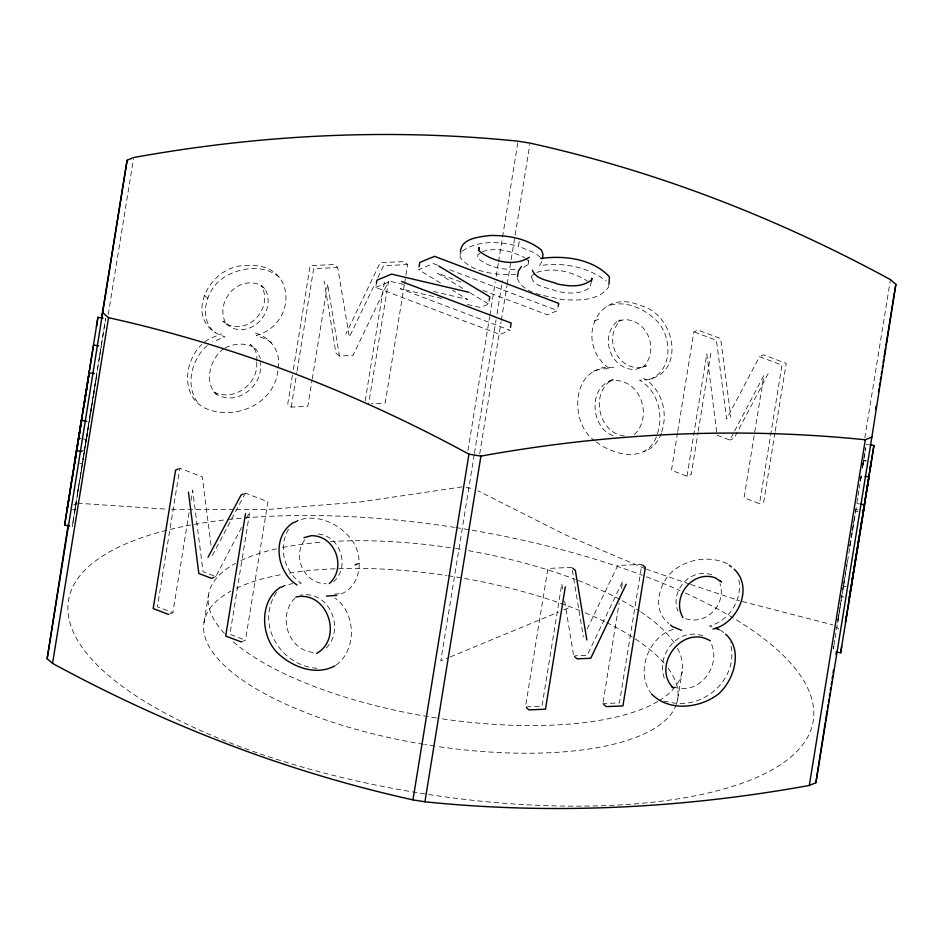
<?xml version="1.0" encoding="UTF-8"?>
<svg xmlns="http://www.w3.org/2000/svg" width="943" height="943" viewBox="0 0 943 943"><rect width="100%" height="100%" fill="white"/><g stroke="black" fill="none" stroke-linecap="round" stroke-linejoin="round"><path stroke-width="0.71" stroke-dasharray="4.71 3.54" d="M256.708 362.418C258.488 384.838 232.697 402.626 212.823 391.428C232.768 409.262 264.17 387.608 260.244 362.607M256.732 361.016C257.639 354.745 255.388 348.038 250.154 344.254L256.755 350.148L260.315 358.399M277.89 368.147C282.016 351.315 269.038 335.508 252.818 332.525M293.721 522.387C314.278 511.401 340.47 523.353 352.765 541.4C364.375 558.798 360.78 589.245 337.877 594.915M523.624 267.388L528.163 264.464L528.504 261.211L525.652 258.571M841.793 595.245L841.58 596.648L844.15 597.072M72.434 509.326L75.016 509.75L76.336 501.311M81.911 450.554L84.493 450.966L83.173 459.394M93.098 397.675L94.3 390.39L93.109 397.97M73.035 521.844L72.328 526.406L87.664 431.175M78.387 487.779L77.361 494.368L105.651 318.534L82.182 463.579L79.613 463.166M73.2 520.736L79.247 482.981M87.852 429.041L88.701 423.655M99.793 355.876L101.29 346.317M833.376 648.937L833.789 646.309M838.41 616.852L837.785 620.812L840.366 621.225M843.891 583.54L844.315 580.841M855.82 510.352L856.244 507.629M860.393 481.189L861.254 475.72L863.823 476.144M865.12 451.167L865.556 448.396M862.385 468.117L863.21 462.86M864.118 457.496L864.896 452.557M80.131 478.514L94.229 390.485M89.903 417.454L86.143 441.006L87.31 433.921M90.516 414.154L96.94 374.006L95.208 384.426M849.796 546.197L850.197 543.698M852.177 531.322L852.602 528.669M860.429 480.517L861.018 476.816M862.798 465.783L863.882 458.923M108.268 314.396L133.446 158.978M211.032 545.266L202.297 476.84L179.83 468.329L157.398 606.82L172.875 612.679L189.189 511.919M191.064 500.403L192.69 490.325L203.075 571.741L215.806 576.562L241.597 527.443M203.994 622.616L208.474 594.939M241.255 641.924L245.486 640.179L267.918 501.688L245.38 493.154L243.259 494.026M292.424 375.243L287.745 404.087L291.234 407.093L307.819 406.386L312.015 380.477M293.356 369.467L310.176 265.596L334.211 264.582L337.7 267.576L349.346 337.099L374.76 284.161M291.234 407.093L296.845 372.461M297.08 371.023L313.665 268.602L337.7 267.576M312.251 379.039L327.634 284.032L339.409 356.03L352.988 355.452L388.492 281.45L368.678 403.804M441.737 298.436L400.315 288.723L510.022 330.262L499.896 334.459L375.715 287.426L376.422 283.1M365.189 400.799L384.768 279.894M404.335 284.81L385.18 403.097L371.424 403.687M404.571 283.36L407.612 264.606L404.123 261.612L380.17 262.625L345.857 334.093M516.01 274.189C497.044 275.344 472.926 273.211 460.149 257.533L460.396 251.781M467.445 304.471L480.293 307.489L488.627 304.035L489.323 299.709M467.964 450.577L489.606 316.954M489.841 315.504L495.252 282.087M496.195 276.287L498.305 263.203M498.541 261.753L502.313 238.52M502.548 237.058L517.837 142.652M474.211 454.738L440.841 660.819L448.939 657.471M474.447 453.288L496.065 319.842M497.008 314.043L502.407 280.672M479.692 453.96L501.098 321.787M501.334 320.337L506.98 285.47M507.216 284.02L529.801 144.585M540.327 257.333L534.976 252.995L518.485 246.312L519.652 239.098M528.163 264.464L528.87 260.138M591.45 281.155L590.129 287.32C580.747 294.758 567.71 293.627 556.676 291.269C548.967 287.485 530.072 286.731 531.734 274.602M482.887 290.397L547.341 314.797L557.513 310.589L557.985 307.701M603.072 702.181L619.162 602.86M621.496 588.467L622.663 581.265L587.241 655.267L575.018 655.786M677.534 432.79L671.451 470.298L687.011 476.191L691.243 474.435L698.009 432.696M677.769 431.352L693.883 331.806L698.115 330.05L720.664 338.596L730.872 417.277M687.011 476.191L706.826 353.837L716.939 433.768M698.233 431.257L711.057 352.081M677.687 699.034L682.166 671.357M734.621 430.998L763.889 375.444L744.062 497.798L759.539 503.656L781.971 365.165L759.516 356.654L726.64 419.034L716.432 340.34L693.883 331.806M774.981 432.66L763.771 501.9L759.539 503.656M775.217 431.21L786.203 363.409L763.747 354.91L759.516 356.654M864.802 437.929L890.451 279.611M862.892 464.357L863.293 461.846M863.705 459.371L864.495 454.479M838.021 619.374L838.952 613.61M839.187 612.172L840.119 606.42M840.354 604.97L841.286 599.218M841.521 597.779L841.981 594.903M842.794 589.693L843.726 583.917M843.961 582.479L847.875 558.103M849.914 546.15L854.947 514.678M856.904 502.796L857.882 496.867M858.118 495.417L859.049 489.629M859.285 488.179L859.827 484.231M860.558 480.058L861.254 475.72M833.435 648.678L833.895 645.79M833.989 645L835.062 638.576M835.156 637.798L837.49 623.406M837.643 622.71L838.657 616.215M838.81 615.496L839.824 609.013M839.977 608.282L840.991 601.823M841.144 601.068L842.158 594.62M842.311 593.854L853.863 522.116M854.228 520.288L855.03 514.972M855.266 513.546L856.197 507.829M83.078 459.559L84.493 450.966M75.605 506.226L76.454 500.992M862.374 467.822L863.281 462.211M842.83 589.163L843.49 585.12M845.117 574.829L845.541 572.283M75.381 507.534L75.016 509.75M865.273 449.74L865.639 447.512M853.391 523.306L853.663 521.668M277.82 370.811C274.425 404.783 232.697 421.863 203.947 407.612C180.467 395.07 184.51 360.462 201.861 344.407M661.668 432.012C668.281 412.527 661.939 389.176 643.692 378.355M271.419 342.91L267.293 339.633L256.307 335.519C298.424 323.39 295.595 261.753 248.127 265.749C209.429 262.284 179.111 322.647 225 336.851L212.446 341.967M279.246 277.159C262.873 263.462 236.905 267.411 220.78 279.635C205.539 291.764 198.113 319.465 215.405 332.867M596.047 441.819C611.96 453.937 640.769 462.6 653.853 442.149C665.239 421.627 660.666 392.512 639.46 380.112C687.423 380.925 677.805 314.314 639.967 305.379C596.117 286.542 573.733 344.207 610.097 368.996C571.647 364.304 568.617 423.867 594.986 440.829M531.263 277.49L531.935 275.662L534.881 273.706M661.361 433.261C658.532 441.595 652.379 448.962 643.798 451.65M377.943 277.537L383.66 265.631L407.612 264.606M587.171 628.981L617.818 565.446L641.865 564.421L619.433 702.912L602.836 703.619M288.558 529.164C277.914 547.046 284.043 571.812 301.312 583.245L298.377 583.363M459.936 254.669L461.351 251.934M246.359 518.402L249.754 511.931L229.927 634.285L245.486 640.179M717.128 435.218L729.858 440.039L733.937 432.283M768.121 373.687L734.09 438.283L729.858 440.039M212.328 555.462L245.38 493.154M541.86 261.647L539.502 265.761C562.346 261.777 587.642 266.869 606.219 280.896M276.547 592.287C255.152 624.066 280.472 665.605 316.73 668.269M326.29 647.971C345.645 628.686 328.812 589.469 300.145 595.233M616.875 321.646C599.335 337.252 610.746 369.939 635.063 369.515L646.509 365.837L639.295 367.758C614.977 368.183 603.567 335.496 621.119 319.889L616.875 321.646L624.148 319.677C648.466 319.158 659.97 352.163 642.277 367.593M304.73 539.785C291.858 556.771 304.224 583.929 326.254 583.764M333.492 581.843C351.185 566.413 339.763 533.42 315.41 533.95M207.189 345.633C191.582 359.153 184.557 386.371 198.372 403.298M634.403 434.593C653.004 416.759 641.087 379.522 613.351 380.359C587.477 384.885 590.059 429.56 614.588 436.067M295.159 597.945C276.488 615.85 288.629 653.24 316.388 652.438M462.388 251.062C478.49 239.687 500.309 241.585 518.485 246.312M223.904 348.568C210.336 358.14 203.499 381.832 216.312 394.422M336.085 665.027C357.173 649.986 356.148 612.585 334.8 597.886M204.749 341.908L208.969 338.961L221.511 333.846M294.794 522.823L297.953 520.642M281.356 587.654L284.609 585.509L292.507 583.587M480.14 253.219L477.901 254.669L477.629 257.946C487.92 267.164 502.984 270.146 516.505 269.297M225.071 347.979C233.699 343.558 244.956 342.45 253.643 347.26M649.55 379.404C673.078 370.847 672.383 336.863 656.835 320.938C644.293 308.42 624.172 299.19 606.726 306.381M375.715 287.426L390.414 281.344L404.712 284.703M73.754 504.847L76.371 503.762M177.72 469.201L179.83 468.329M594.349 321.009L598.581 319.253M593.312 371.224L602.518 367.664L614.329 367.24M608.954 381.043L613.186 379.286C588.609 391.864 598.664 436.833 627.826 436.067M213.684 577.434L215.806 576.562M169.705 613.999L172.875 612.679M280.377 587.253L284.609 585.509M357.138 564.032L359.248 563.16M450.294 656.906L558.374 612.148M563.773 609.909L570.692 607.044M673.184 629.405C648.407 636.761 635.476 671.84 650.694 692.799M482.368 251.757C496.454 246.712 511.86 251.227 524.697 257.698M536.85 272.397C553.694 266.739 572.908 271.867 587.383 281.049M462.082 486.894L360.851 501.876L267.553 509.491L235.385 509.585M334.565 594.078L341.048 593.607M571.871 567.391L547.918 568.417L525.487 706.896L541.989 706.201L561.804 583.847L562.995 591.049M233.923 509.585L168.137 509.267M671.935 702.712C705.894 708.971 739.984 676.885 730.165 642.348M77.691 503.22L166.675 509.173M711.729 574.817C690.394 567.391 669.683 590.955 677.911 611.111M685.691 618.691C706.566 625.751 726.747 603.897 720.004 583.705M702.83 635.806C677.652 627.036 655.951 654.89 664.285 678.135M673.703 686.952C699.635 696.405 722.538 664.674 710.515 642.089M866.204 444.212L868.774 444.624M863.576 460.538L866.145 460.95M863.505 460.597L866.075 461.009M856.892 503.55L859.462 503.963M855.607 509.515L858.177 509.927M855.407 511.177L857.977 511.589M466.066 487.543L474.046 488.828M78.611 438.13L81.181 438.554M82.477 438.754L86.343 439.426M843.466 586.24L846.036 586.652M663.825 701.12L670.591 702.441M433.332 291.411L467.657 299.473L452.557 290.303M742.271 601.481L833.034 624.938M689.416 584.035L646.521 569.207M690.806 584.495L739.43 600.738M711.953 626.954L709.49 626.034C729.646 620.647 743.06 598.97 738.652 578.601M437.434 265.113L433.344 263.568L418.598 269.674L442.503 284.185M449.717 269.769L557.513 310.589M460.95 282.087L437.635 273.258L463.756 289.029M645.165 568.641L565.576 534.905L477.96 490.796M727.253 563.702C710.303 555.627 688.685 558.704 673.974 570.15C658.662 582.409 651.33 610.133 668.846 623.523M469.968 292.778L488.627 304.035M226.273 324.086L232.52 328.176C255.435 336.227 276.582 308.703 264.724 288.452L261.235 285.458C273.093 305.709 251.946 333.221 229.043 325.17L222.784 321.08L226.273 324.086C214.403 303.882 235.573 276.169 258.5 284.303L264.724 288.452M720.546 630.148L723.646 632.6M836.618 627.166L838.775 629.028M339.409 356.03L335.92 353.036L324.156 281.038M204.289 295.253L207.778 298.259M572.342 570.291L583.34 636.926M564.645 601.127L573.662 655.845M517.236 278.256C523.235 294.381 546.657 295.583 561.321 299.461C577.033 300.593 598.428 301.418 608.506 287.191L608.341 285.092M685.349 593.017A377.224 133.953 9.2 0 1 701.604 794.477A377.224 133.953 9.2 0 1 153.768 706.814A377.224 133.953 9.2 0 1 226.933 519.664M228.395 519.499A377.224 133.953 9.2 0 1 454.385 527.349M455.834 527.573A377.224 133.953 9.2 0 1 642.442 575.289M646.462 576.81A377.224 133.953 9.2 0 1 680.009 590.613M676.32 704.433A239.911 85.188 9.2 0 1 436.232 746.314M434.782 746.102A239.911 85.188 9.2 0 1 424.774 744.522M423.348 744.286A239.911 85.188 9.2 0 1 230.905 591.096M236.41 588.279A239.911 85.188 9.2 0 1 282.7 574.299M289.371 573.144A239.911 85.188 9.2 0 1 446.888 575.548M448.326 575.76A239.911 85.188 9.2 0 1 579.415 610.451M585.12 612.785A239.911 85.188 9.2 0 1 605.382 621.979M606.655 622.604A239.911 85.188 9.2 0 1 664.709 663.919M668.198 668.328A239.911 85.188 9.2 0 1 676.756 703.089M677.51 648.277A239.911 85.188 9.2 0 1 659.086 700.661M657.837 701.415A239.911 85.188 9.2 0 1 437.835 718.212M436.397 717.988A239.911 85.188 9.2 0 1 231.141 639.967M224.41 633.378A239.911 85.188 9.2 0 1 235.385 563.419M240.889 560.602A239.911 85.188 9.2 0 1 276.382 548.838M282.487 547.529A239.911 85.188 9.2 0 1 322.86 542.084M330.545 541.553A239.911 85.188 9.2 0 1 454.243 548.307M455.669 548.531A239.911 85.188 9.2 0 1 462.813 549.686M468.541 550.677A239.911 85.188 9.2 0 1 575.183 579.367M578.106 580.487A239.911 85.188 9.2 0 1 619.775 599.383M622.132 600.656A239.911 85.188 9.2 0 1 639.425 611.005M640.651 611.818A239.911 85.188 9.2 0 1 676.296 646.12"/><path stroke-width="1.41" d="M69.758 525.994L64.607 525.157L71.527 481.732M94.371 373.593L89.22 372.768L84.057 405.313M870.059 444.837L873.925 445.461L867.501 485.551M101.479 318.557L127.116 160.239L133.682 157.528C260.409 134.601 389.86 128.048 518.072 141.202L530.037 143.124C656.08 170.989 777.138 217.951 890.451 279.611L895.85 284.256L871.874 437.069L815.884 782.761L809.318 785.472C682.591 808.399 553.14 814.952 424.928 801.798L412.963 799.876C286.92 772.011 165.862 725.049 52.549 663.389L47.15 658.744L68.179 524.626M127.116 160.239L47.15 658.744M815.884 782.761L825.302 722.232M849.832 594.408L849.301 597.897L851.211 586.357M69.641 493.118L97.931 317.284L103.07 318.121M74.462 462.341L75.499 455.775M80.131 427.804L80.98 422.405M96.434 326.808L97.931 317.284M825.538 720.782L827.129 710.657M827.577 707.757L828.037 704.869M828.496 701.969L828.944 699.081M829.404 696.182L829.864 693.294M830.311 690.394L830.771 687.494M831.231 684.606L831.679 681.706M836.83 652.179L840.685 652.804L841.71 646.25M846.543 615.461L845.506 622.05L868.975 476.969L865.12 476.345M850.173 592.239L852.543 577.352M851.187 587.477L852.036 582.09M867.477 486.529L868.975 476.969M68.615 500.061L67.295 508.501L68.733 499.743M75.452 458.145L76.772 449.728L75.357 458.31M79.613 432.212L78.422 439.768L79.589 432.672M832.139 678.83L832.586 675.954M833.046 673.078L833.506 670.202M835.993 654.395L836.453 651.519M853.344 572.601L852.024 581.018L859.191 536.331M860.535 528.434L861.089 524.874M863.482 510.116L863.894 507.499M870.106 469.355L873.925 445.461M72.411 477.276L81.617 420.425L86.756 421.262M82.182 416.205L76.489 451.037M82.795 412.904L86.579 389.141L85.377 396.425M853.002 574.511L853.45 571.67M853.875 568.994L854.488 565.234M854.9 562.865L856.362 553.765M857.104 549.946L861.383 523.282M867.866 482.616L863.328 510.764M69.087 497.798L93.569 345.079L98.709 345.904M70.454 489.158L64.607 525.157M52.549 663.389L108.539 317.697L103.141 313.041M245.51 513.687L225.695 636.042L241.255 641.924M376.422 283.1L376.882 280.212L391.581 274.13L468.824 292.247M419.057 266.786L419.765 262.449L434.511 256.343L558.692 303.375L558.221 306.263M460.396 251.781C461.363 238.107 479.303 236.952 489.794 235.526C507.77 235.184 527.302 238.426 541.494 250.119L543.027 254.421L542.319 258.759M478.596 250.343L479.068 247.455L478.796 250.732C492.116 261.47 514.076 267.223 529.341 257.25M489.323 299.709L489.794 296.821L438.801 266.044M412.963 799.876L468.954 454.172C355.652 392.512 234.595 345.551 108.539 317.697M424.928 801.798L480.918 456.106C607.646 433.179 737.108 426.625 865.309 439.78L871.874 437.069M517.471 276.818L518.402 271.042L521.455 266.492M510.481 327.374L511.189 323.048L401.482 281.497M591.45 281.155L591.921 278.268L591.296 280.095C581.914 287.544 568.877 286.413 557.843 284.055C549.557 280.507 536.143 279.835 532.43 270.276M608.966 284.303L609.426 276.818C592.911 258.842 564.032 255.046 540.669 258.547M565.293 586.852L545.478 709.195L528.976 709.902L526.359 707.651M809.318 785.472L865.309 439.78M875.623 409.168L876.094 406.268M878.44 391.746L878.911 388.834M879.383 385.935L879.854 383.023M880.326 380.123L880.797 377.212M881.269 374.312L881.74 371.412M882.2 368.501L882.672 365.601M883.143 362.69L883.615 359.79M884.086 356.878L885.501 348.167M885.972 345.268L895.85 284.256M859.639 533.561L860.075 530.603M860.535 527.797L861.218 523.589M863.34 511.46L871.226 461.846L870.094 469.072M840.685 652.804L864.613 504.8L860.747 504.175M87.499 383.188L89.22 372.768M860.499 528.292L861.112 524.544M861.407 522.398L863.14 512.721M863.399 510.8L864.071 506.697M862.609 515.067L863.057 512.367M861.442 523L862.102 519.051M626.14 584.271L590.731 658.273L577.151 658.851L574.535 656.599M208.097 557.207L241.137 494.898L243.259 494.026M329.26 583.599C346.953 568.169 335.519 535.176 311.178 535.695L303.952 537.687M293.721 522.387C271.254 535.86 276.323 572.118 297.08 585.002M280.377 587.253C259.525 600.821 260.563 634.757 276.523 651.931C291.163 666.642 315.386 676.461 335.001 665.805M316.506 653.487C343.452 638.729 327.869 590.342 295.913 596.978M712.979 629.04C737.473 623.559 754.082 587.854 734.173 569.171M177.72 469.201L175.598 470.086L153.167 608.577L168.644 614.435M213.684 577.434L211.562 578.307L198.843 573.497L188.459 492.081M355.016 564.916L357.138 564.032M326.443 596.117L336.816 595.363M468.954 454.172L480.918 456.106M76.678 450.636L81.817 451.461M715.631 628.321L719.32 629.688M681.671 630.36L672.335 626.517L670.591 625.02M710.268 640.827C682.154 623.948 651.448 666.053 673.208 687.907L671.463 686.398M729.328 565.281L731.391 566.873M719.745 580.464L721.489 581.972L715.218 577.811C692.327 569.702 671.062 597.39 682.944 617.594M725.556 634.168C743.426 649.762 734.22 680.339 718.295 694.119C699.706 708.417 668.893 711.941 651.507 693.907M642.737 565.175L645.342 567.427L622.922 705.906L606.325 706.613L603.709 704.362M572.743 568.146L575.36 570.397L586.829 639.92"/></g></svg>
